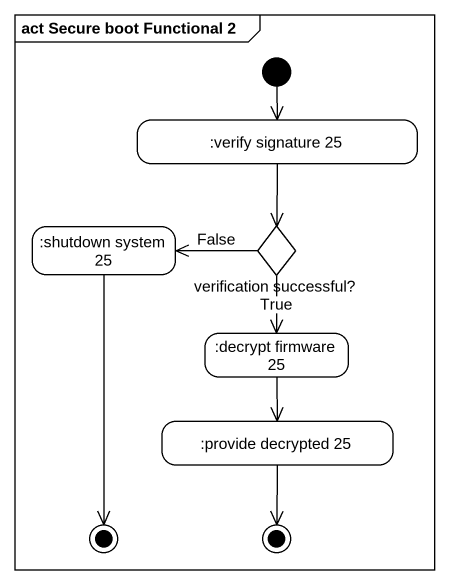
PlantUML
@startuml
mainframe act Secure boot Functional 2
hide empty description
state ":verify signature 25" as verify_signature_25
state ":shutdown system 25" as shutdown_system_25
state "verification successful?" as verification_successful <<choice>>
state ":decrypt firmware 25" as decrypt_firmware_25
state ":provide decrypted 25" as provide_decrypted_25
state final1 <<end>>
state final2 <<end>>
[*] --> verify_signature_25
verify_signature_25 --> verification_successful
shutdown_system_25 --> final1
verification_successful -left-> shutdown_system_25 : False
verification_successful --> decrypt_firmware_25 : True
decrypt_firmware_25 --> provide_decrypted_25
provide_decrypted_25 --> final2
@enduml
